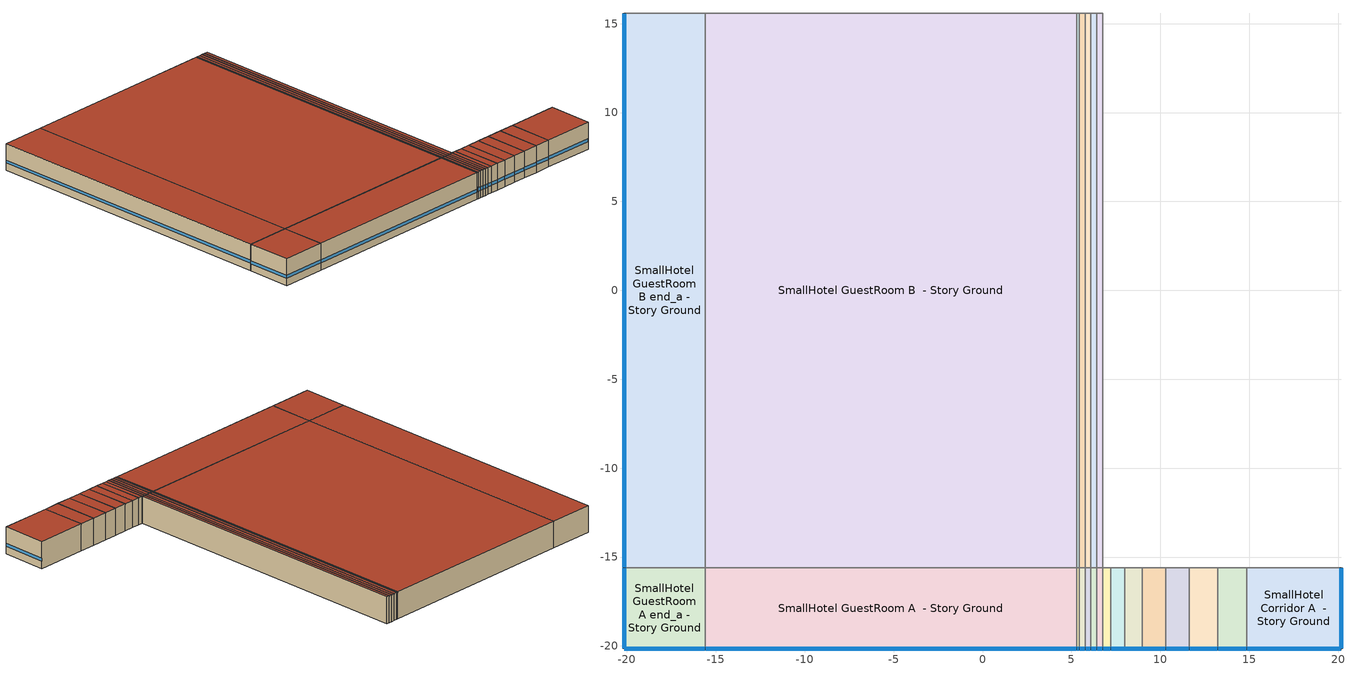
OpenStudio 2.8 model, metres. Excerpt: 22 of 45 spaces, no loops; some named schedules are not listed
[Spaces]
SmallHotel GuestRoom A end_a - Story Ground
 floor ground (Typical Insulated Carpeted 6in Slab Floor): -20.16,-20.16 -20.16,-15.59 -15.59,-15.59 -15.59,-20.16 z0
 wall outside (Typical Insulated Steel Framed Exterior Wall R-15.38 1): -20.16,-15.59 -20.16,-20.16 -15.59,-20.16 z0:2.74
 wall to SmallHotel GuestRoom B end_a - Story Ground: -15.59,-15.59 -20.16,-15.59 z0:2.74
 wall to SmallHotel GuestRoom A  - Story Ground: -15.59,-20.16 -15.59,-15.59 z0:2.74
 window (U 0.57 SHGC 0.39 Dbl Ref-D Clr 6mm/6mm Air): -20.16,-15.61 -20.16,-20.14 / -20.14,-20.16 -15.61,-20.16 z0.76:1.07
 roof outside (Typical IEAD Roof): -15.59,-20.16 -15.59,-15.59 -20.16,-15.59 -20.16,-20.16 z2.74
SmallHotel GuestRoom B end_a - Story Ground
 floor ground (Typical Insulated Carpeted 6in Slab Floor): -20.16,-15.59 -20.16,15.59 -15.59,15.59 -15.59,-15.59 z0
 wall outside (Typical Insulated Steel Framed Exterior Wall R-15.38 1): -20.16,15.59 -20.16,-15.59 z0:2.74
 wall to SmallHotel GuestRoom C end_a - Story Ground: -15.59,15.59 -20.16,15.59 z0:2.74
 wall to SmallHotel GuestRoom B  - Story Ground: -15.59,-15.59 -15.59,15.59 z0:2.74
 window (U 0.57 SHGC 0.39 Dbl Ref-D Clr 6mm/6mm Air): -20.16,15.56 -20.16,-15.56 z0.76:1.06
 roof outside (Typical IEAD Roof): -15.59,-15.59 -15.59,15.59 -20.16,15.59 -20.16,-15.59 z2.74
SmallHotel GuestRoom A  - Story Ground
 floor ground (Typical Insulated Carpeted 6in Slab Floor): -15.59,-20.16 -15.59,-15.59 5.29,-15.59 5.29,-20.16 z0
 wall outside (Typical Insulated Steel Framed Exterior Wall R-15.38 1): -15.59,-20.16 5.29,-20.16 z0:2.74
 wall to SmallHotel GuestRoom B  - Story Ground: 5.29,-15.59 -15.59,-15.59 z0:2.74
 wall to SmallHotel Elec/MechRoom A  - Story Ground: 5.29,-20.16 5.29,-15.59 z0:2.74
 window (U 0.57 SHGC 0.39 Dbl Ref-D Clr 6mm/6mm Air): -15.56,-20.16 5.27,-20.16 z0.76:1.06
 roof outside (Typical IEAD Roof): 5.29,-20.16 5.29,-15.59 -15.59,-15.59 -15.59,-20.16 z2.74
SmallHotel GuestRoom B  - Story Ground
 floor ground (Typical Insulated Carpeted 6in Slab Floor): -15.59,-15.59 -15.59,15.59 5.29,15.59 5.29,-15.59 z0
 wall to SmallHotel GuestRoom C  - Story Ground: 5.29,15.59 -15.59,15.59 z0:2.74
 wall to SmallHotel Elec/MechRoom B  - Story Ground: 5.29,-15.59 5.29,15.59 z0:2.74
 roof outside (Typical IEAD Roof): 5.29,-15.59 5.29,15.59 -15.59,15.59 -15.59,-15.59 z2.74
SmallHotel Elec/MechRoom A  - Story Ground
 floor ground (ext-slab): 5.29,-20.16 5.29,-15.59 5.44,-15.59 5.44,-20.16 z0
 wall outside (Typical Insulated Steel Framed Exterior Wall R-15.38): 5.29,-20.16 5.44,-20.16 z0:2.74
 wall to SmallHotel Elec/MechRoom B  - Story Ground: 5.44,-15.59 5.29,-15.59 z0:2.74
 wall to SmallHotel Exercise A  - Story Ground: 5.44,-20.16 5.44,-15.59 z0:2.74
 window (U 0.52 SHGC 0.39 Simple Glazing Window U-0.52 SHGC 0.39): 5.32,-20.16 5.42,-20.16 z0.76:1.21
 roof outside (Typical IEAD Roof): 5.44,-20.16 5.44,-15.59 5.29,-15.59 5.29,-20.16 z2.74
SmallHotel Elec/MechRoom B  - Story Ground
 floor ground (ext-slab): 5.29,-15.59 5.29,15.59 5.44,15.59 5.44,-15.59 z0
 wall to SmallHotel Elec/MechRoom C  - Story Ground: 5.44,15.59 5.29,15.59 z0:2.74
 wall to SmallHotel Exercise B  - Story Ground: 5.44,-15.59 5.44,15.59 z0:2.74
 roof outside (Typical IEAD Roof): 5.44,-15.59 5.44,15.59 5.29,15.59 5.29,-15.59 z2.74
SmallHotel Exercise A  - Story Ground
 floor ground (ext-slab): 5.44,-20.16 5.44,-15.59 5.77,-15.59 5.77,-20.16 z0
 wall outside (Typical Insulated Steel Framed Exterior Wall R-15.38): 5.44,-20.16 5.77,-20.16 z0:2.74
 wall to SmallHotel Exercise B  - Story Ground: 5.77,-15.59 5.44,-15.59 z0:2.74
 wall to SmallHotel Mechanical A  - Story Ground: 5.77,-20.16 5.77,-15.59 z0:2.74
 window (U 0.52 SHGC 0.39 Simple Glazing Window U-0.52 SHGC 0.39): 5.47,-20.16 5.75,-20.16 z0.76:1.12
 roof outside (Typical IEAD Roof): 5.77,-20.16 5.77,-15.59 5.44,-15.59 5.44,-20.16 z2.74
SmallHotel Exercise B  - Story Ground
 floor ground (ext-slab): 5.44,-15.59 5.44,15.59 5.77,15.59 5.77,-15.59 z0
 wall to SmallHotel Exercise C  - Story Ground: 5.77,15.59 5.44,15.59 z0:2.74
 wall to SmallHotel Mechanical B  - Story Ground: 5.77,-15.59 5.77,15.59 z0:2.74
 roof outside (Typical IEAD Roof): 5.77,-15.59 5.77,15.59 5.44,15.59 5.44,-15.59 z2.74
SmallHotel Mechanical A  - Story Ground
 floor ground (ext-slab): 5.77,-20.16 5.77,-15.59 6.1,-15.59 6.1,-20.16 z0
 wall outside (Typical Insulated Steel Framed Exterior Wall R-15.38): 5.77,-20.16 6.1,-20.16 z0:2.74
 wall to SmallHotel Mechanical B  - Story Ground: 6.1,-15.59 5.77,-15.59 z0:2.74
 wall to SmallHotel PublicRestroom A  - Story Ground: 6.1,-20.16 6.1,-15.59 z0:2.74
 window (U 0.52 SHGC 0.39 Simple Glazing Window U-0.52 SHGC 0.39): 5.8,-20.16 6.07,-20.16 z0.76:1.12
 roof outside (Typical IEAD Roof): 6.1,-20.16 6.1,-15.59 5.77,-15.59 5.77,-20.16 z2.74
SmallHotel Mechanical B  - Story Ground
 floor ground (ext-slab): 5.77,-15.59 5.77,15.59 6.1,15.59 6.1,-15.59 z0
 wall to SmallHotel Mechanical C  - Story Ground: 6.1,15.59 5.77,15.59 z0:2.74
 wall to SmallHotel PublicRestroom B  - Story Ground: 6.1,-15.59 6.1,15.59 z0:2.74
 roof outside (Typical IEAD Roof): 6.1,-15.59 6.1,15.59 5.77,15.59 5.77,-15.59 z2.74
SmallHotel PublicRestroom A  - Story Ground
 floor ground (ext-slab): 6.1,-20.16 6.1,-15.59 6.42,-15.59 6.42,-20.16 z0
 wall outside (Typical Insulated Steel Framed Exterior Wall R-15.38): 6.1,-20.16 6.42,-20.16 z0:2.74
 wall to SmallHotel PublicRestroom B  - Story Ground: 6.42,-15.59 6.1,-15.59 z0:2.74
 wall to SmallHotel StaffLounge A  - Story Ground: 6.42,-20.16 6.42,-15.59 z0:2.74
 window (U 0.52 SHGC 0.39 Simple Glazing Window U-0.52 SHGC 0.39): 6.12,-20.16 6.4,-20.16 z0.76:1.12
 roof outside (Typical IEAD Roof): 6.42,-20.16 6.42,-15.59 6.1,-15.59 6.1,-20.16 z2.74
SmallHotel PublicRestroom B  - Story Ground
 floor ground (ext-slab): 6.1,-15.59 6.1,15.59 6.42,15.59 6.42,-15.59 z0
 wall to SmallHotel PublicRestroom C  - Story Ground: 6.42,15.59 6.1,15.59 z0:2.74
 wall to SmallHotel StaffLounge B  - Story Ground: 6.42,-15.59 6.42,15.59 z0:2.74
 roof outside (Typical IEAD Roof): 6.42,-15.59 6.42,15.59 6.1,15.59 6.1,-15.59 z2.74
SmallHotel StaffLounge A  - Story Ground
 floor ground (ext-slab): 6.42,-20.16 6.42,-15.59 6.75,-15.59 6.75,-20.16 z0
 wall outside (Typical Insulated Steel Framed Exterior Wall R-15.38): 6.42,-20.16 6.75,-20.16 z0:2.74
 wall to SmallHotel StaffLounge B  - Story Ground: 6.75,-15.59 6.42,-15.59 z0:2.74
 wall to SmallHotel ElevatorCore A  - Story Ground: 6.75,-20.16 6.75,-15.59 z0:2.74
 window (U 0.52 SHGC 0.39 Simple Glazing Window U-0.52 SHGC 0.39): 6.45,-20.16 6.73,-20.16 z0.76:1.12
 roof outside (Typical IEAD Roof): 6.75,-20.16 6.75,-15.59 6.42,-15.59 6.42,-20.16 z2.74
SmallHotel StaffLounge B  - Story Ground
 floor ground (ext-slab): 6.42,-15.59 6.42,15.59 6.75,15.59 6.75,-15.59 z0
 wall to SmallHotel StaffLounge C  - Story Ground: 6.75,15.59 6.42,15.59 z0:2.74
 wall to SmallHotel ElevatorCore B  - Story Ground: 6.75,-15.59 6.75,15.59 z0:2.74
 roof outside (Typical IEAD Roof): 6.75,-15.59 6.75,15.59 6.42,15.59 6.42,-15.59 z2.74
SmallHotel ElevatorCore A  - Story Ground
 floor ground (ext-slab): 6.75,-20.16 6.75,-15.59 7.21,-15.59 7.21,-20.16 z0
 wall outside (Typical Insulated Steel Framed Exterior Wall R-15.38): 6.75,-20.16 7.21,-20.16 z0:2.74
 wall to SmallHotel ElevatorCore B  - Story Ground: 7.21,-15.59 6.75,-15.59 z0:2.74
 wall to SmallHotel Meeting A  - Story Ground: 7.21,-20.16 7.21,-15.59 z0:2.74
 window (U 0.52 SHGC 0.39 Simple Glazing Window U-0.52 SHGC 0.39): 6.78,-20.16 7.18,-20.16 z0.76:1.1
 roof outside (Typical IEAD Roof): 7.21,-20.16 7.21,-15.59 6.75,-15.59 6.75,-20.16 z2.74
SmallHotel Meeting A  - Story Ground
 floor ground (ext-slab): 7.21,-20.16 7.21,-15.59 8.01,-15.59 8.01,-20.16 z0
 wall outside (Typical Insulated Steel Framed Exterior Wall R-15.38): 7.21,-20.16 8.01,-20.16 z0:2.74
 wall to SmallHotel Meeting B  - Story Ground: 8.01,-15.59 7.21,-15.59 z0:2.74
 wall to SmallHotel Laundry A  - Story Ground: 8.01,-20.16 8.01,-15.59 z0:2.74
 window (U 0.52 SHGC 0.39 Simple Glazing Window U-0.52 SHGC 0.39): 7.23,-20.16 7.99,-20.16 z0.76:1.08
 roof outside (Typical IEAD Roof): 8.01,-20.16 8.01,-15.59 7.21,-15.59 7.21,-20.16 z2.74
SmallHotel Laundry A  - Story Ground
 floor ground (ext-slab): 8.01,-20.16 8.01,-15.59 9,-15.59 9,-20.16 z0
 wall outside (Typical Insulated Steel Framed Exterior Wall R-15.38): 8.01,-20.16 9,-20.16 z0:2.74
 wall to SmallHotel Laundry B  - Story Ground: 9,-15.59 8.01,-15.59 z0:2.74
 wall to SmallHotel Office A  - Story Ground: 9,-20.16 9,-15.59 z0:2.74
 window (U 0.52 SHGC 0.39 Simple Glazing Window U-0.52 SHGC 0.39): 8.04,-20.16 8.97,-20.16 z0.76:1.08
 roof outside (Typical IEAD Roof): 9,-20.16 9,-15.59 8.01,-15.59 8.01,-20.16 z2.74
SmallHotel Office A  - Story Ground
 floor ground (ext-slab): 9,-20.16 9,-15.59 10.31,-15.59 10.31,-20.16 z0
 wall outside (Typical Insulated Steel Framed Exterior Wall R-15.38): 9,-20.16 10.31,-20.16 z0:2.74
 wall to SmallHotel Office B  - Story Ground: 10.31,-15.59 9,-15.59 z0:2.74
 wall to SmallHotel Storage A  - Story Ground: 10.31,-20.16 10.31,-15.59 z0:2.74
 window (U 0.52 SHGC 0.39 Simple Glazing Window U-0.52 SHGC 0.39): 9.02,-20.16 10.28,-20.16 z0.76:1.08
 roof outside (Typical IEAD Roof): 10.31,-20.16 10.31,-15.59 9,-15.59 9,-20.16 z2.74
SmallHotel Storage A  - Story Ground
 floor ground (ext-slab): 10.31,-20.16 10.31,-15.59 11.62,-15.59 11.62,-20.16 z0
 wall outside (Typical Insulated Steel Framed Exterior Wall R-15.38): 10.31,-20.16 11.62,-20.16 z0:2.74
 wall to SmallHotel Storage B  - Story Ground: 11.62,-15.59 10.31,-15.59 z0:2.74
 wall to SmallHotel Stair A  - Story Ground: 11.62,-20.16 11.62,-15.59 z0:2.74
 window (U 0.52 SHGC 0.39 Simple Glazing Window U-0.52 SHGC 0.39): 10.33,-20.16 11.59,-20.16 z0.76:1.08
 roof outside (Typical IEAD Roof): 11.62,-20.16 11.62,-15.59 10.31,-15.59 10.31,-20.16 z2.74
SmallHotel Stair A  - Story Ground
 floor ground (ext-slab): 11.62,-20.16 11.62,-15.59 13.23,-15.59 13.23,-20.16 z0
 wall outside (Typical Insulated Steel Framed Exterior Wall R-15.38): 11.62,-20.16 13.23,-20.16 z0:2.74
 wall to SmallHotel Stair B  - Story Ground: 13.23,-15.59 11.62,-15.59 z0:2.74
 wall to SmallHotel GuestLounge A  - Story Ground: 13.23,-20.16 13.23,-15.59 z0:2.74
 window (U 0.52 SHGC 0.39 Simple Glazing Window U-0.52 SHGC 0.39): 11.64,-20.16 13.2,-20.16 z0.76:1.07
 roof outside (Typical IEAD Roof): 13.23,-20.16 13.23,-15.59 11.62,-15.59 11.62,-20.16 z2.74
SmallHotel GuestLounge A  - Story Ground
 floor ground (ext-slab): 13.23,-20.16 13.23,-15.59 14.87,-15.59 14.87,-20.16 z0
 wall outside (Typical Insulated Steel Framed Exterior Wall R-15.38): 13.23,-20.16 14.87,-20.16 z0:2.74
 wall to SmallHotel GuestLounge B  - Story Ground: 14.87,-15.59 13.23,-15.59 z0:2.74
 wall to SmallHotel Corridor A  - Story Ground: 14.87,-20.16 14.87,-15.59 z0:2.74
 window (U 0.52 SHGC 0.39 Simple Glazing Window U-0.52 SHGC 0.39): 13.26,-20.16 14.84,-20.16 z0.76:1.07
 roof outside (Typical IEAD Roof): 14.87,-20.16 14.87,-15.59 13.23,-15.59 13.23,-20.16 z2.74
SmallHotel Corridor A  - Story Ground
 floor ground (ext-slab): 14.87,-20.16 14.87,-15.59 20.16,-15.59 20.16,-20.16 z0
 wall outside (Typical Insulated Steel Framed Exterior Wall R-15.38): 14.87,-20.16 20.16,-20.16 20.16,-15.59 z0:2.74
 wall to SmallHotel Corridor B  - Story Ground: 20.16,-15.59 14.87,-15.59 z0:2.74
 window (U 0.52 SHGC 0.39 Simple Glazing Window U-0.52 SHGC 0.39): 14.89,-20.16 20.14,-20.16 / 20.16,-20.14 20.16,-15.61 z0.76:1.07
 roof outside (Typical IEAD Roof): 20.16,-20.16 20.16,-15.59 14.87,-15.59 14.87,-20.16 z2.74
[Site]
Cherry Capital_MI_USA: Latitude {deg}=44.74; Longitude {deg}=-85.58; Time Zone {hr}=-5; Elevation {m}=192; Terrain=City
[Site:WaterMainsTemperature]
Calculation Method=Correlation; Annual Average Outdoor Air Temperature {C}=0; Maximum Difference In Monthly Average Outdoor Air Temperatures {deltaC}=0
[SizingPeriod:DesignDay] Daily Dry-Bulb Temperature Range {deltaC}=11.5; Barometric Pressure {Pa}=99040; Wind Speed {m/s}=4.9; Wind Direction {deg}=230; Sky Clearness=0; Rain Indicator=0; Snow Indicator=0; Day of Month=21; Month=7; Day Type=SummerDesignDay; Daylight Saving Time Indicator=0; Dry-Bulb Temperature Range Modifier Type=DefaultMultipliers; Solar Model Indicator=ASHRAETau; ASHRAE Taub=0.391; ASHRAE Taud=2.27
Name | Maximum Dry-Bulb Temperature {C} | Humidity Indicating Conditions at Maximum Dry-Bulb | Humidity Indicating Type
Cherry Capital Ann Clg .4% Condns DB=>MWB 1 | 31.9 | 22.1 | Wetbulb
Cherry Capital Ann Clg .4% Condns WB=>MDB 1 | 29 | 23.7 | Wetbulb
Cherry Capital Ann Clg 1% Condns DB=>MWB 1 | 29.9 | 21.1 | Wetbulb
Cherry Capital Ann Clg 2% Condns DP=>MDB 1 | 24.4 | 20 | Dewpoint
[ClimateZones]
Climate Zone Institution Name 1=ASHRAE; Climate Zone Document Name 1=ANSI/ASHRAE Standard 169; Climate Zone Document Year 1=2006; Climate Zone Value 1=ASHRAE 169-2013-6A
[Building]
DOE Ref Pre-1980|SmallHotel: North Axis {deg}=0; Default Construction Set=Res DOE Ref Pre-1980 - SmHotel - ASHRAE 169-2013-6A; Default Schedule Set=Building Default Schedule Set; Standards Building Type=SmallHotel
[Site:GroundTemperature:BuildingSurface]
19.332, 19.336, 19.402, 19.499, 20.187, 21.576, 22.125, 22.272, 20.641, 19.872, 19.644, 19.476
[DefaultConstructionSet]
Res DOE Ref Pre-1980 - SmHotel - ASHRAE 169-2013-6A: Default Exterior Surface Constructions=Default Surface Constructions 1; Default Interior Surface Constructions=Default Surface Constructions 2; Default Ground Contact Surface Constructions=Default Surface Constructions 3; Default Exterior SubSurface Constructions=Default Sub Surface Constructions 1; Default Interior SubSurface Constructions=Default Sub Surface Constructions 2; Interior Partition Construction=Typical Interior Partition
[DefaultSurfaceConstructions]
Name | Floor Construction | Wall Construction | Roof Ceiling Construction
Default Surface Constructions 1 | Typical Insulated Exterior Mass Floor | Typical Insulated Steel Framed Exterior Wall R-6.9 | Typical Wood Joist Attic Floor R-16.67
Default Surface Constructions 2 | Typical Interior Floor | Typical Interior Wall | Typical Interior Ceiling
Default Surface Constructions 3 | ext-slab-mass | Typical Insulated Basement Mass Wall
[Construction]
Typical Insulated Exterior Mass Floor: 4 in. Normalweight Concrete Floor, Typical Carpet Pad
Typical Insulated Steel Framed Exterior Wall R-6.9: 25mm Stucco, 5/8 in. Gypsum Board, Typical Insulation R-4.72, 5/8 in. Gypsum Board
Typical Wood Joist Attic Floor R-16.67: 5/8 in. Gypsum Board, Typical Insulation R-15.03
Typical Interior Floor: 100mm Normalweight concrete floor, CP02 CARPET PAD
Typical Interior Wall: G01 13mm gypsum board, G01 13mm gypsum board
Typical Interior Ceiling: CP02 CARPET PAD, 100mm Normalweight concrete floor
ext-slab-mass: HW CONCRETE, CP02 CARPET PAD
Typical Insulated Basement Mass Wall: 8 in. Concrete Block Basement Wall
U 0.62 SHGC 0.41 Simple Glazing Window U-0.62 SHGC 0.41: U 0.62 SHGC 0.41 Simple Glazing U-1.23 SHGC 0.41
U 0.62 SHGC 0.41 Simple Glazing Window U-0.62 SHGC 0.41 1: U 0.62 SHGC 0.41 Simple Glazing U-1.23 SHGC 0.41 1
Typical Insulated Metal Door: F08 Metal surface, Typical Insulation R-13.21
U 0.88 SHGC 0.16 Sgl Ref-A-L Clr 6mm: REF A CLEAR LO 6MM
Typical Overhead Door: Typical Insulation R-13.21
Typical Interior Window: Clear 3mm
Typical Interior Door; Typical Interior Partition: G05 25mm wood
Typical IEAD Roof: Roof Membrane, Typical Insulation R-13.21, Metal Roof Surface
InteriorFurnishings: Std Wood 6inch
Typical Insulated Carpeted 6in Slab Floor: 6 in. Normalweight Concrete Floor, Typical Carpet Pad
ext-slab: 6 in. Normalweight Concrete Floor
Typical Insulated Steel Framed Exterior Wall R-15.38: 25mm Stucco, 5/8 in. Gypsum Board, Typical Insulation R-13.21, 5/8 in. Gypsum Board
Typical Insulated Steel Framed Exterior Wall R-15.38 1: 25mm Stucco, 5/8 in. Gypsum Board, Typical Insulation R-13.21 1, 5/8 in. Gypsum Board
U 0.57 SHGC 0.39 Dbl Ref-D Clr 6mm/6mm Air: REF D CLEAR 6MM, AIR 6MM, CLEAR 6MM
U 0.52 SHGC 0.39 Simple Glazing Window U-0.52 SHGC 0.39: U 0.52 SHGC 0.39 Simple Glazing U-0.93 SHGC 0.39
[Material:NoMass] Roughness=Smooth; Thermal Absorptance=0.9; Solar Absorptance=0.7
Name | Thermal Resistance {m2-K/W} | Visible Absorptance
Typical Insulation R-4.72 | 0.830832 | 0.7
Typical Carpet Pad; CP02 CARPET PAD | 0.21648 | 0.8
Typical Insulation R-15.03 | 2.64736 | 0.7
Typical Insulation R-13.21; Typical Insulation R-13.21 1 | 2.32567 | 0.7
[Material]
Name | Roughness | Thickness {m} | Conductivity {W/m-K} | Density {kg/m3} | Specific Heat {J/kg-K} | Thermal Absorptance | Solar Absorptance | Visible Absorptance
4 in. Normalweight Concrete Floor | MediumRough | 0.1016 | 2.31 | 2322 | 832 | 0.9 | 0.7 | 0.7
25mm Stucco | Smooth | 0.0254 | 0.72 | 1856 | 840 | 0.9 | 0.7 | 0.7
5/8 in. Gypsum Board | MediumSmooth | 0.0159 | 0.16 | 800 | 1090 | 0.9 | 0.7 | 0.7
100mm Normalweight concrete floor | MediumRough | 0.1016 | 2.31045 | 2322 | 832.557 |  | 0 | 0
G01 13mm gypsum board | Smooth | 0.0127 | 0.160031 | 800.001 | 1090.73 | 0.9 | 0.7 | 0.5
HW CONCRETE | Rough | 0.1016 | 1.31125 | 2240 | 837.36 | 0.9 | 0.7 | 0.7
8 in. Concrete Block Basement Wall | MediumRough | 0.2032 | 1.326 | 1842 | 912 | 0.9 | 0.7 | 0.7
F08 Metal surface; Metal Roof Surface | Smooth | 0.0008 | 45.28 | 7824 | 500 | 0.9 | 0.7 | 0.7
G05 25mm wood | MediumSmooth | 0.0254 | 0.15 | 608 | 1630 | 0.9 | 0.5 | 0.5
Roof Membrane | VeryRough | 0.0095 | 0.16 | 1121.29 | 1460 | 0.9 | 0.7 | 0.7
Std Wood 6inch | MediumSmooth | 0.15 | 0.12 | 540 | 1210 | 0.9 | 0.7 | 0.7
6 in. Normalweight Concrete Floor | MediumRough | 0.1524 | 2.31 | 2322 | 832 | 0.9 | 0.7 | 0.7
[DefaultSubSurfaceConstructions]
Name | Fixed Window Construction | Operable Window Construction | Door Construction | Glass Door Construction | Overhead Door Construction | Tubular Daylight Dome Construction | Tubular Daylight Diffuser Construction
Default Sub Surface Constructions 1 | U 0.62 SHGC 0.41 Simple Glazing Window U-0.62 SHGC 0.41 | U 0.62 SHGC 0.41 Simple Glazing Window U-0.62 SHGC 0.41 1 | Typical Insulated Metal Door | U 0.88 SHGC 0.16 Sgl Ref-A-L Clr 6mm | Typical Overhead Door | Typical Interior Window | Typical Interior Window
Default Sub Surface Constructions 2 | Typical Interior Window | Typical Interior Window | Typical Interior Door
[WindowMaterial:SimpleGlazingSystem]
Name | U-Factor {W/m2-K} | Solar Heat Gain Coefficient | Visible Transmittance
U 0.62 SHGC 0.41 Simple Glazing U-1.23 SHGC 0.41; U 0.62 SHGC 0.41 Simple Glazing U-1.23 SHGC 0.41 1 | 7 | 0.41 | 0.32
U 0.52 SHGC 0.39 Simple Glazing U-0.93 SHGC 0.39 | 5.29157 | 0.39 | 0.31
[WindowMaterial:Glazing] Optical Data Type=SpectralAverage; Infrared Transmittance at Normal Incidence=0; Front Side Infrared Hemispherical Emissivity=0.84; Conductivity {W/m-K}=0.9; Dirt Correction Factor for Solar and Visible Transmittance=1; Solar Diffusing=No
Name | Thickness {m} | Solar Transmittance at Normal Incidence | Front Side Solar Reflectance at Normal Incidence | Back Side Solar Reflectance at Normal Incidence | Visible Transmittance at Normal Incidence | Front Side Visible Reflectance at Normal Incidence | Back Side Visible Reflectance at Normal Incidence | Back Side Infrared Hemispherical Emissivity
REF A CLEAR LO 6MM | 0.006 | 0.066 | 0.341 | 0.493 | 0.08 | 0.41 | 0.37 | 0.4
Clear 3mm | 0.003 | 0.837 | 0.075 | 0.075 | 0.898 | 0.081 | 0.081 | 0.84
REF D CLEAR 6MM | 0.006 | 0.429 | 0.308 | 0.379 | 0.334 | 0.453 | 0.505 | 0.82
CLEAR 6MM | 0.006 | 0.775 | 0.071 | 0.071 | 0.881 | 0.08 | 0.08 | 0.84
[WindowMaterial:Gas]
AIR 6MM: Gas Type=Air; Thickness {m}=0.0063
[SpaceType] Standards Building Type=SmallHotel
Name | Default Schedule Set | Design Specification Outdoor Air Object | Standards Space Type
SmallHotel Corridor - DOE Ref Pre-1980 | SmallHotel Corridor Schedule Set | SmallHotel Corridor Ventilation | Corridor
SmallHotel Elec/MechRoom - DOE Ref Pre-1980 | SmallHotel Elec/MechRoom Schedule Set | SmallHotel Elec/MechRoom Ventilation | Elec/MechRoom
SmallHotel ElevatorCore - DOE Ref Pre-1980 | SmallHotel ElevatorCore Schedule Set | SmallHotel ElevatorCore Ventilation | ElevatorCore
SmallHotel Exercise - DOE Ref Pre-1980 | SmallHotel Exercise Schedule Set | SmallHotel Exercise Ventilation | Exercise
SmallHotel GuestLounge - DOE Ref Pre-1980 | SmallHotel GuestLounge Schedule Set | SmallHotel GuestLounge Ventilation | GuestLounge
SmallHotel GuestRoom - DOE Ref Pre-1980 | SmallHotel GuestRoom Schedule Set | SmallHotel GuestRoom Ventilation | GuestRoom
SmallHotel Laundry - DOE Ref Pre-1980 | SmallHotel Laundry Schedule Set | SmallHotel Laundry Ventilation | Laundry
SmallHotel Mechanical - DOE Ref Pre-1980 | SmallHotel Mechanical Schedule Set | SmallHotel Mechanical Ventilation | Mechanical
SmallHotel Meeting - DOE Ref Pre-1980 | SmallHotel Meeting Schedule Set | SmallHotel Meeting Ventilation | Meeting
SmallHotel Office - DOE Ref Pre-1980 | SmallHotel Office Schedule Set | SmallHotel Office Ventilation | Office
SmallHotel PublicRestroom - DOE Ref Pre-1980 | SmallHotel PublicRestroom Schedule Set | SmallHotel PublicRestroom Ventilation | PublicRestroom
SmallHotel StaffLounge - DOE Ref Pre-1980 | SmallHotel StaffLounge Schedule Set | SmallHotel StaffLounge Ventilation | StaffLounge
SmallHotel Stair - DOE Ref Pre-1980 | SmallHotel Stair Schedule Set | SmallHotel Stair Ventilation | Stair
SmallHotel Storage - DOE Ref Pre-1980 | SmallHotel Storage Schedule Set | SmallHotel Storage Ventilation | Storage
[BuildingStory]
Story Ground: Nominal Z Coordinate {m}=0; Nominal Floor to Floor Height {m}=2.7432
[Space] Building Story=Story Ground
Name | Space Type | Thermal Zone
SmallHotel GuestRoom A end_a - Story Ground | SmallHotel GuestRoom - DOE Ref Pre-1980 | Zone SmallHotel GuestRoom A end_a - Story Ground
SmallHotel GuestRoom B end_a - Story Ground | SmallHotel GuestRoom - DOE Ref Pre-1980 | Zone SmallHotel GuestRoom B end_a - Story Ground
SmallHotel GuestRoom A  - Story Ground | SmallHotel GuestRoom - DOE Ref Pre-1980 | Zone SmallHotel GuestRoom A  - Story Ground
SmallHotel GuestRoom B  - Story Ground | SmallHotel GuestRoom - DOE Ref Pre-1980 | Zone SmallHotel GuestRoom B  - Story Ground
SmallHotel Elec/MechRoom A  - Story Ground | SmallHotel Elec/MechRoom - DOE Ref Pre-1980 | Zone SmallHotel Elec/MechRoom A  - Story Ground
SmallHotel Elec/MechRoom B  - Story Ground | SmallHotel Elec/MechRoom - DOE Ref Pre-1980 | Zone SmallHotel Elec/MechRoom B  - Story Ground
SmallHotel Exercise A  - Story Ground | SmallHotel Exercise - DOE Ref Pre-1980 | Zone SmallHotel Exercise A  - Story Ground
SmallHotel Exercise B  - Story Ground | SmallHotel Exercise - DOE Ref Pre-1980 | Zone SmallHotel Exercise B  - Story Ground
SmallHotel Mechanical A  - Story Ground | SmallHotel Mechanical - DOE Ref Pre-1980 | Zone SmallHotel Mechanical A  - Story Ground
SmallHotel Mechanical B  - Story Ground | SmallHotel Mechanical - DOE Ref Pre-1980 | Zone SmallHotel Mechanical B  - Story Ground
SmallHotel PublicRestroom A  - Story Ground | SmallHotel PublicRestroom - DOE Ref Pre-1980 | Zone SmallHotel PublicRestroom A  - Story Ground
SmallHotel PublicRestroom B  - Story Ground | SmallHotel PublicRestroom - DOE Ref Pre-1980 | Zone SmallHotel PublicRestroom B  - Story Ground
SmallHotel StaffLounge A  - Story Ground | SmallHotel StaffLounge - DOE Ref Pre-1980 | Zone SmallHotel StaffLounge A  - Story Ground
SmallHotel StaffLounge B  - Story Ground | SmallHotel StaffLounge - DOE Ref Pre-1980 | Zone SmallHotel StaffLounge B  - Story Ground
SmallHotel ElevatorCore A  - Story Ground | SmallHotel ElevatorCore - DOE Ref Pre-1980 | Zone SmallHotel ElevatorCore A  - Story Ground
SmallHotel Meeting A  - Story Ground | SmallHotel Meeting - DOE Ref Pre-1980 | Zone SmallHotel Meeting A  - Story Ground
SmallHotel Laundry A  - Story Ground | SmallHotel Laundry - DOE Ref Pre-1980 | Zone SmallHotel Laundry A  - Story Ground
SmallHotel Office A  - Story Ground | SmallHotel Office - DOE Ref Pre-1980 | Zone SmallHotel Office A  - Story Ground
SmallHotel Storage A  - Story Ground | SmallHotel Storage - DOE Ref Pre-1980 | Zone SmallHotel Storage A  - Story Ground
SmallHotel Stair A  - Story Ground | SmallHotel Stair - DOE Ref Pre-1980 | Zone SmallHotel Stair A  - Story Ground
SmallHotel GuestLounge A  - Story Ground | SmallHotel GuestLounge - DOE Ref Pre-1980 | Zone SmallHotel GuestLounge A  - Story Ground
SmallHotel Corridor A  - Story Ground | SmallHotel Corridor - DOE Ref Pre-1980 | Zone SmallHotel Corridor A  - Story Ground
[ThermalZone] Multiplier=1; Use Ideal Air Loads=No
Name | Thermostat
Zone SmallHotel GuestRoom A end_a - Story Ground | SmallHotel GuestRoom - DOE Ref Pre-1980 Thermostat 1
Zone SmallHotel GuestRoom B end_a - Story Ground | SmallHotel GuestRoom - DOE Ref Pre-1980 Thermostat 4
Zone SmallHotel GuestRoom A  - Story Ground | SmallHotel GuestRoom - DOE Ref Pre-1980 Thermostat 5
Zone SmallHotel GuestRoom B  - Story Ground | SmallHotel GuestRoom - DOE Ref Pre-1980 Thermostat 3
Zone SmallHotel Elec/MechRoom A  - Story Ground | SmallHotel Elec/MechRoom - DOE Ref Pre-1980 Thermostat 1
Zone SmallHotel Elec/MechRoom B  - Story Ground | SmallHotel Elec/MechRoom - DOE Ref Pre-1980 Thermostat
Zone SmallHotel Exercise A  - Story Ground | SmallHotel Exercise - DOE Ref Pre-1980 Thermostat
Zone SmallHotel Exercise B  - Story Ground | SmallHotel Exercise - DOE Ref Pre-1980 Thermostat 2
Zone SmallHotel Mechanical A  - Story Ground | SmallHotel Mechanical - DOE Ref Pre-1980 Thermostat 1
Zone SmallHotel Mechanical B  - Story Ground | SmallHotel Mechanical - DOE Ref Pre-1980 Thermostat
Zone SmallHotel PublicRestroom A  - Story Ground | SmallHotel PublicRestroom - DOE Ref Pre-1980 Thermostat
Zone SmallHotel PublicRestroom B  - Story Ground | SmallHotel PublicRestroom - DOE Ref Pre-1980 Thermostat 1
Zone SmallHotel StaffLounge A  - Story Ground | SmallHotel StaffLounge - DOE Ref Pre-1980 Thermostat 1
Zone SmallHotel StaffLounge B  - Story Ground | SmallHotel StaffLounge - DOE Ref Pre-1980 Thermostat
Zone SmallHotel ElevatorCore A  - Story Ground | SmallHotel ElevatorCore - DOE Ref Pre-1980 Thermostat 2
Zone SmallHotel Meeting A  - Story Ground | SmallHotel Meeting - DOE Ref Pre-1980 Thermostat 2
Zone SmallHotel Laundry A  - Story Ground | SmallHotel Laundry - DOE Ref Pre-1980 Thermostat 2
Zone SmallHotel Office A  - Story Ground | SmallHotel Office - DOE Ref Pre-1980 Thermostat 1
Zone SmallHotel Storage A  - Story Ground | SmallHotel Storage - DOE Ref Pre-1980 Thermostat 1
Zone SmallHotel Stair A  - Story Ground | SmallHotel Stair - DOE Ref Pre-1980 Thermostat 1
Zone SmallHotel GuestLounge A  - Story Ground | SmallHotel GuestLounge - DOE Ref Pre-1980 Thermostat 2
Zone SmallHotel Corridor A  - Story Ground | SmallHotel Corridor - DOE Ref Pre-1980 Thermostat 2
[Lights:Definition] Design Level Calculation Method=Watts/Area; Fraction Radiant=0.7; Fraction Visible=0.2; Return Air Fraction=0
Name | Watts per Space Floor Area {W/m2}
SmallHotel Storage Lights Definition | 8.61113
SmallHotel Stair Lights Definition; SmallHotel Laundry Lights Definition | 6.45835
SmallHotel StaffLounge Lights Definition | 12.9167
SmallHotel PublicRestroom Lights Definition; SmallHotel Exercise Lights Definition | 9.68752
SmallHotel Meeting Lights Definition | 13.9931
SmallHotel Corridor Lights Definition | 5.38196
SmallHotel GuestRoom Lights Definition | 18.7292
SmallHotel Office Lights Definition; SmallHotel GuestLounge Lights Definition | 11.8403
SmallHotel Mechanical Lights Definition | 16.1459
[Lights]
Name | Lights Definition | Space or SpaceType | Fraction Replaceable
SmallHotel Storage Lights | SmallHotel Storage Lights Definition | SmallHotel Storage - DOE Ref Pre-1980 | 1
SmallHotel Stair Lights | SmallHotel Stair Lights Definition | SmallHotel Stair - DOE Ref Pre-1980 | 1
SmallHotel StaffLounge Lights | SmallHotel StaffLounge Lights Definition | SmallHotel StaffLounge - DOE Ref Pre-1980 | 1
SmallHotel PublicRestroom Lights | SmallHotel PublicRestroom Lights Definition | SmallHotel PublicRestroom - DOE Ref Pre-1980 | 1
SmallHotel Laundry Lights | SmallHotel Laundry Lights Definition | SmallHotel Laundry - DOE Ref Pre-1980 | 1
SmallHotel Exercise Lights | SmallHotel Exercise Lights Definition | SmallHotel Exercise - DOE Ref Pre-1980 | 1
SmallHotel Meeting Lights | SmallHotel Meeting Lights Definition | SmallHotel Meeting - DOE Ref Pre-1980 | 1
SmallHotel Corridor Lights | SmallHotel Corridor Lights Definition | SmallHotel Corridor - DOE Ref Pre-1980 | 1
SmallHotel GuestRoom Lights | SmallHotel GuestRoom Lights Definition | SmallHotel GuestRoom - DOE Ref Pre-1980 | 0
SmallHotel Office Lights | SmallHotel Office Lights Definition | SmallHotel Office - DOE Ref Pre-1980 | 1
SmallHotel GuestLounge Lights | SmallHotel GuestLounge Lights Definition | SmallHotel GuestLounge - DOE Ref Pre-1980 | 1
SmallHotel Mechanical Lights | SmallHotel Mechanical Lights Definition | SmallHotel Mechanical - DOE Ref Pre-1980 | 1
[DesignSpecification:OutdoorAir]
Name | Outdoor Air Flow per Person {m3/s-person} | Outdoor Air Flow per Floor Area {m3/s-m2} | Outdoor Air Flow Air Changes per Hour {1/hr} | Outdoor Air Method | Outdoor Air Flow Rate {m3/s}
SmallHotel Storage Ventilation; SmallHotel Stair Ventilation; SmallHotel ElevatorCore Ventilation | 0 | 0 | 0
SmallHotel StaffLounge Ventilation | 0 | 0.00238811 | 0 | Sum | 0
SmallHotel PublicRestroom Ventilation | 0 | 0 | 0 |  | 0
SmallHotel Laundry Ventilation | 0 | 0.00127 | 0 | Sum | 0
SmallHotel Exercise Ventilation | 0 | 0.00318313 | 0 | Sum | 0
SmallHotel Meeting Ventilation | 0 | 0.00508 | 0 | Sum | 0
SmallHotel Corridor Ventilation; SmallHotel Mechanical Ventilation | 0 | 0.000254 | 0 | Sum | 0
SmallHotel GuestRoom Ventilation | 0 | 0.0004318 | 0 | Sum | 0
SmallHotel Elec/MechRoom Ventilation |  | 0.000254 |  | Sum
SmallHotel Office Ventilation | 0 | 0.000725424 | 0 | Sum | 0
SmallHotel GuestLounge Ventilation | 0 | 0.002286 | 0 | Sum | 0
[DefaultScheduleSet]
Name | Number of People Schedule | People Activity Level Schedule | Lighting Schedule | Electric Equipment Schedule | Infiltration Schedule | Gas Equipment Schedule | Hours of Operation Schedule
SmallHotel Storage Schedule Set | SmallHotel Bldg Occ | SmallHotel Activity | SmallHotel Storage Light | SmallHotel Bldg Equip | SmallHotel Infil Half On
SmallHotel Stair Schedule Set; SmallHotel Corridor Schedule Set | SmallHotel Bldg Occ | SmallHotel Activity | Always On | SmallHotel Bldg Equip | SmallHotel Infil Half On
SmallHotel StaffLounge Schedule Set | SmallHotel StaffLounge Occ | SmallHotel Activity | SmallHotel StaffLounge Light | SmallHotel StaffLounge Equip | SmallHotel Infil Half On
SmallHotel PublicRestroom Schedule Set; SmallHotel Mechanical Schedule Set | SmallHotel Bldg Occ | SmallHotel Activity | SmallHotel Bldg Light | SmallHotel Bldg Equip | SmallHotel Infil Half On
SmallHotel Laundry Schedule Set | SmallHotel Laundry Occ | SmallHotel Activity | SmallHotel Laundry Light | SmallHotel Laundry Equip | SmallHotel Infil Half On | SmallHotel Laundry Gas
SmallHotel Exercise Schedule Set | SmallHotel Exercise Occ | SmallHotel Activity | SmallHotel Exercise Light | SmallHotel Exercise Equip | SmallHotel Infil Half On
SmallHotel Meeting Schedule Set | SmallHotel Meeting Occ | SmallHotel Activity | SmallHotel Meeting Light | SmallHotel Meeting Equip | SmallHotel Infil Half On
SmallHotel ElevatorCore Schedule Set; SmallHotel Elec/MechRoom Schedule Set |  |  |  | SmallHotel BLDG ELEVATORS | SmallHotel Infil Half On
SmallHotel GuestRoom Schedule Set | SmallHotel GuestRoom Occ | SmallHotel Activity | SmallHotel GuestRoom Light | SmallHotel GuestRoom Equip | SmallHotel Infil Half On
SmallHotel Office Schedule Set | SmallHotel Office Occ | SmallHotel Activity | SmallHotel Office Light | SmallHotel Office Equip | SmallHotel Infil Half On
SmallHotel GuestLounge Schedule Set | SmallHotel Bldg Occ | SmallHotel Activity | SmallHotel StaffLounge Light | SmallHotel Bldg Equip | SmallHotel Infil Half On
Building Default Schedule Set |  |  |  |  |  |  | Building Hours of Operation NonResidential
[People:Definition] Number of People Calculation Method=People/Area; Fraction Radiant=0.3
Name | People per Space Floor Area {person/m2}
SmallHotel StaffLounge People Definition | 0.337341
SmallHotel PublicRestroom People Definition | 0.0306771
SmallHotel Laundry People Definition | 0.107639
SmallHotel Exercise People Definition | 0.337233
SmallHotel Meeting People Definition | 0.538196
SmallHotel GuestRoom People Definition | 0.0427327
SmallHotel Office People Definition | 0.0768543
SmallHotel GuestLounge People Definition | 0.322917
[People] Work Efficiency Schedule=Work Efficiency Schedule; Clothing Insulation Schedule=Clothing Schedule; Air Velocity Schedule=Air Velocity Schedule; Multiplier=1
Name | People Definition | Space or SpaceType
SmallHotel StaffLounge People | SmallHotel StaffLounge People Definition | SmallHotel StaffLounge - DOE Ref Pre-1980
SmallHotel PublicRestroom People | SmallHotel PublicRestroom People Definition | SmallHotel PublicRestroom - DOE Ref Pre-1980
SmallHotel Laundry People | SmallHotel Laundry People Definition | SmallHotel Laundry - DOE Ref Pre-1980
SmallHotel Exercise People | SmallHotel Exercise People Definition | SmallHotel Exercise - DOE Ref Pre-1980
SmallHotel Meeting People | SmallHotel Meeting People Definition | SmallHotel Meeting - DOE Ref Pre-1980
SmallHotel GuestRoom People | SmallHotel GuestRoom People Definition | SmallHotel GuestRoom - DOE Ref Pre-1980
SmallHotel Office People | SmallHotel Office People Definition | SmallHotel Office - DOE Ref Pre-1980
SmallHotel GuestLounge People | SmallHotel GuestLounge People Definition | SmallHotel GuestLounge - DOE Ref Pre-1980
[ElectricEquipment:Definition] Design Level Calculation Method=Watts/Area; Fraction Latent=0; Fraction Lost=0
Name | Watts per Space Floor Area {W/m2} | Fraction Radiant
SmallHotel StaffLounge Elec Equip Definition | 21.5278 | 0.5
SmallHotel PublicRestroom Elec Equip Definition | 10.7639 | 0.5
SmallHotel Laundry Elec Equip Definition | 27.6632 | 0.2
SmallHotel Exercise Elec Equip Definition | 18.6216 | 0.5
SmallHotel Meeting Elec Equip Definition | 6.17848 | 0.5
SmallHotel GuestRoom Elec Equip Definition | 14.316 | 0.5
SmallHotel Elec/MechRoom Elec Equip Definition | 2133.41 | 0.5
SmallHotel Office Elec Equip Definition | 13.7778 | 0.5
SmallHotel GuestLounge Elec Equip Definition | 26.0487 | 0.5
[ElectricEquipment]
Name | Electric Equipment Definition | Space or SpaceType
SmallHotel StaffLounge Elec Equip | SmallHotel StaffLounge Elec Equip Definition | SmallHotel StaffLounge - DOE Ref Pre-1980
SmallHotel PublicRestroom Elec Equip | SmallHotel PublicRestroom Elec Equip Definition | SmallHotel PublicRestroom - DOE Ref Pre-1980
SmallHotel Laundry Elec Equip | SmallHotel Laundry Elec Equip Definition | SmallHotel Laundry - DOE Ref Pre-1980
SmallHotel Exercise Elec Equip | SmallHotel Exercise Elec Equip Definition | SmallHotel Exercise - DOE Ref Pre-1980
SmallHotel Meeting Elec Equip | SmallHotel Meeting Elec Equip Definition | SmallHotel Meeting - DOE Ref Pre-1980
SmallHotel GuestRoom Elec Equip | SmallHotel GuestRoom Elec Equip Definition | SmallHotel GuestRoom - DOE Ref Pre-1980
SmallHotel Elec/MechRoom Elec Equip | SmallHotel Elec/MechRoom Elec Equip Definition | SmallHotel Elec/MechRoom - DOE Ref Pre-1980
SmallHotel Office Elec Equip | SmallHotel Office Elec Equip Definition | SmallHotel Office - DOE Ref Pre-1980
SmallHotel GuestLounge Elec Equip | SmallHotel GuestLounge Elec Equip Definition | SmallHotel GuestLounge - DOE Ref Pre-1980
[GasEquipment:Definition]
SmallHotel Laundry Gas Equip Definition: Design Level Calculation Method=Watts/Area; Watts per Space Floor Area {W/m2}=184.228; Fraction Latent=0; Fraction Radiant=0.2; Fraction Lost=0.5
[GasEquipment]
SmallHotel Laundry Gas Equip: Gas Equipment Definition=SmallHotel Laundry Gas Equip Definition; Space or SpaceType=SmallHotel Laundry - DOE Ref Pre-1980
[SpaceInfiltration:DesignFlowRate] Schedule=Always On Discrete; Design Flow Rate Calculation Method=Flow/ExteriorArea; Constant Term Coefficient=1; Temperature Term Coefficient=0; Velocity Term Coefficient=0; Velocity Squared Term Coefficient=0
Name | Space or SpaceType | Flow per Exterior Surface Area {m3/s-m2}
SmallHotel Corridor A  - Story Ground Infiltration | SmallHotel Corridor A  - Story Ground | 0.000541222
SmallHotel Elec/MechRoom A  - Story Ground Infiltration | SmallHotel Elec/MechRoom A  - Story Ground | 0.000384462
SmallHotel Exercise A  - Story Ground Infiltration | SmallHotel Exercise A  - Story Ground | 0.000384462
SmallHotel GuestLounge A  - Story Ground Infiltration | SmallHotel GuestLounge A  - Story Ground | 0.000384462
SmallHotel GuestRoom A  - Story Ground Infiltration | SmallHotel GuestRoom A  - Story Ground | 0.000384462
SmallHotel GuestRoom A end_a - Story Ground Infiltration | SmallHotel GuestRoom A end_a - Story Ground | 0.000559218
SmallHotel GuestRoom B end_a - Story Ground Infiltration | SmallHotel GuestRoom B end_a - Story Ground | 0.000384462
SmallHotel Laundry A  - Story Ground Infiltration | SmallHotel Laundry A  - Story Ground | 0.000384462
SmallHotel Mechanical A  - Story Ground Infiltration | SmallHotel Mechanical A  - Story Ground | 0.000384462
SmallHotel Meeting A  - Story Ground Infiltration | SmallHotel Meeting A  - Story Ground | 0.000384462
SmallHotel Office A  - Story Ground Infiltration | SmallHotel Office A  - Story Ground | 0.000384462
SmallHotel PublicRestroom A  - Story Ground Infiltration | SmallHotel PublicRestroom A  - Story Ground | 0.000384462
SmallHotel StaffLounge A  - Story Ground Infiltration | SmallHotel StaffLounge A  - Story Ground | 0.000384462
SmallHotel Stair A  - Story Ground Infiltration | SmallHotel Stair A  - Story Ground | 0.000384462
SmallHotel Storage A  - Story Ground Infiltration | SmallHotel Storage A  - Story Ground | 0.000384462
[Exterior:Lights:Definition]
Name | Design Level {W}
Parking Areas and Drives Def (W/ft^2) | 0.1
Building Facades Def (W/ft^2) | 0.15
Main Entries Def (W/ft) | 30
Other Doors Def (W/ft) | 20
Entry Canopies Def (W/ft^2) | 0.4
[Exterior:Lights] Schedule=Always On Discrete; Control Option=AstronomicalClock
Name | Exterior Lights Definition | Multiplier
Parking Areas and Drives | Parking Areas and Drives Def (W/ft^2) | 12631
Building Facades | Building Facades Def (W/ft^2) | 4762.35
Main Entries | Main Entries Def (W/ft) | 28
Other Doors | Other Doors Def (W/ft) | 202.37
Entry Canopies | Entry Canopies Def (W/ft^2) | 720
[ThermostatSetpoint:DualSetpoint]
Name | Heating Setpoint Temperature Schedule | Cooling Setpoint Temperature Schedule
SmallHotel Storage - DOE Ref Pre-1980 Thermostat 1; SmallHotel Stair - DOE Ref Pre-1980 Thermostat 1 | SmallHotel UnitHeater HtgSP Sch | SmallHotel UnitHeater ClgSP Sch
SmallHotel StaffLounge - DOE Ref Pre-1980 Thermostat; SmallHotel StaffLounge - DOE Ref Pre-1980 Thermostat 1; SmallHotel PublicRestroom - DOE Ref Pre-1980 Thermostat; SmallHotel PublicRestroom - DOE Ref Pre-1980 Thermostat 1; SmallHotel Laundry - DOE Ref Pre-1980 Thermostat 2; SmallHotel Exercise - DOE Ref Pre-1980 Thermostat; SmallHotel Exercise - DOE Ref Pre-1980 Thermostat 2; SmallHotel Meeting - DOE Ref Pre-1980 Thermostat 2; SmallHotel Corridor - DOE Ref Pre-1980 Thermostat 2; SmallHotel GuestRoom - DOE Ref Pre-1980 Thermostat 1; SmallHotel GuestRoom - DOE Ref Pre-1980 Thermostat 3; SmallHotel GuestRoom - DOE Ref Pre-1980 Thermostat 4; SmallHotel GuestRoom - DOE Ref Pre-1980 Thermostat 5; SmallHotel Office - DOE Ref Pre-1980 Thermostat 1; SmallHotel GuestLounge - DOE Ref Pre-1980 Thermostat 2; SmallHotel Mechanical - DOE Ref Pre-1980 Thermostat; SmallHotel Mechanical - DOE Ref Pre-1980 Thermostat 1 | SmallHotel HtgSetp | SmallHotel ClgSetp
SmallHotel ElevatorCore - DOE Ref Pre-1980 Thermostat 2; SmallHotel Elec/MechRoom - DOE Ref Pre-1980 Thermostat; SmallHotel Elec/MechRoom - DOE Ref Pre-1980 Thermostat 1
[InternalMass:Definition]
Internal Mass Definition 1: Construction=InteriorFurnishings; Design Level Calculation Method=SurfaceArea/Area; Surface Area per Space Floor Area=2
[InternalMass] Internal Mass Definition=Internal Mass Definition 1; Multiplier=1
Name | Space or SpaceType
SmallHotel GuestLounge A  - Story Ground Mass | SmallHotel GuestLounge A  - Story Ground
SmallHotel Exercise A  - Story Ground Mass | SmallHotel Exercise A  - Story Ground
SmallHotel StaffLounge B  - Story Ground Mass | SmallHotel StaffLounge B  - Story Ground
SmallHotel Mechanical B  - Story Ground Mass | SmallHotel Mechanical B  - Story Ground
SmallHotel Meeting A  - Story Ground Mass | SmallHotel Meeting A  - Story Ground
SmallHotel GuestRoom A end_a - Story Ground Mass | SmallHotel GuestRoom A end_a - Story Ground
SmallHotel GuestRoom B  - Story Ground Mass | SmallHotel GuestRoom B  - Story Ground
SmallHotel Exercise B  - Story Ground Mass | SmallHotel Exercise B  - Story Ground
SmallHotel GuestRoom B end_a - Story Ground Mass | SmallHotel GuestRoom B end_a - Story Ground
SmallHotel Mechanical A  - Story Ground Mass | SmallHotel Mechanical A  - Story Ground
SmallHotel Laundry A  - Story Ground Mass | SmallHotel Laundry A  - Story Ground
SmallHotel PublicRestroom A  - Story Ground Mass | SmallHotel PublicRestroom A  - Story Ground
SmallHotel Office A  - Story Ground Mass | SmallHotel Office A  - Story Ground
SmallHotel PublicRestroom B  - Story Ground Mass | SmallHotel PublicRestroom B  - Story Ground
SmallHotel GuestRoom A  - Story Ground Mass | SmallHotel GuestRoom A  - Story Ground
SmallHotel StaffLounge A  - Story Ground Mass | SmallHotel StaffLounge A  - Story Ground
SmallHotel Corridor A  - Story Ground Mass | SmallHotel Corridor A  - Story Ground
[Schedule:Ruleset]
Name | Default Day Schedule | Summer Design Day Schedule | Winter Design Day Schedule
SmallHotel Bldg Occ | SmallHotel Bldg Occ Default | SmallHotel Bldg Occ Summer Design Day | SmallHotel Bldg Occ Winter Design Day
SmallHotel Activity | SmallHotel Activity Default | SmallHotel Activity Summer Design Day | SmallHotel Activity Winter Design Day
SmallHotel Storage Light | SmallHotel Storage Light Default | SmallHotel Storage Light Summer Design Day | SmallHotel Storage Light Winter Design Day
SmallHotel Bldg Equip | SmallHotel Bldg Equip Default | SmallHotel Bldg Equip Summer Design Day | SmallHotel Bldg Equip Winter Design Day
SmallHotel Infil Half On | SmallHotel Infil Half On Default | SmallHotel Infil Half On Summer Design Day | SmallHotel Infil Half On Winter Design Day
Always On | Always On Default
Clothing Schedule | Clothing Schedule Default Winter Clothes
Air Velocity Schedule | Air Velocity Schedule Default
Work Efficiency Schedule | Work Efficiency Schedule Default
SmallHotel StaffLounge Occ | SmallHotel StaffLounge Occ Default | SmallHotel StaffLounge Occ Summer Design Day | SmallHotel StaffLounge Occ Winter Design Day
SmallHotel StaffLounge Light | SmallHotel StaffLounge Light Default | SmallHotel StaffLounge Light Summer Design Day | SmallHotel StaffLounge Light Winter Design Day
SmallHotel StaffLounge Equip | SmallHotel StaffLounge Equip Default | SmallHotel StaffLounge Equip Summer Design Day | SmallHotel StaffLounge Equip Winter Design Day
SmallHotel Bldg Light | SmallHotel Bldg Light Default | SmallHotel Bldg Light Summer Design Day | SmallHotel Bldg Light Winter Design Day
SmallHotel Laundry Occ | SmallHotel Laundry Occ Default | SmallHotel Laundry Occ Summer Design Day | SmallHotel Laundry Occ Winter Design Day
SmallHotel Laundry Light | SmallHotel Laundry Light Default | SmallHotel Laundry Light Summer Design Day | SmallHotel Laundry Light Winter Design Day
SmallHotel Laundry Equip | SmallHotel Laundry Equip Default | SmallHotel Laundry Equip Summer Design Day | SmallHotel Laundry Equip Winter Design Day
SmallHotel Laundry Gas | SmallHotel Laundry Gas Default | SmallHotel Laundry Gas Summer Design Day | SmallHotel Laundry Gas Winter Design Day
SmallHotel Exercise Occ | SmallHotel Exercise Occ Default | SmallHotel Exercise Occ Summer Design Day | SmallHotel Exercise Occ Winter Design Day
SmallHotel Exercise Light | SmallHotel Exercise Light Default | SmallHotel Exercise Light Summer Design Day | SmallHotel Exercise Light Winter Design Day
SmallHotel Exercise Equip | SmallHotel Exercise Equip Default | SmallHotel Exercise Equip Summer Design Day | SmallHotel Exercise Equip Winter Design Day
SmallHotel Meeting Occ | SmallHotel Meeting Occ Default | SmallHotel Meeting Occ Summer Design Day | SmallHotel Meeting Occ Winter Design Day
SmallHotel Meeting Light | SmallHotel Meeting Light Default | SmallHotel Meeting Light Summer Design Day | SmallHotel Meeting Light Winter Design Day
SmallHotel Meeting Equip | SmallHotel Meeting Equip Default | SmallHotel Meeting Equip Summer Design Day | SmallHotel Meeting Equip Winter Design Day
SmallHotel BLDG ELEVATORS | SmallHotel BLDG ELEVATORS Default | SmallHotel BLDG ELEVATORS Summer Design Day | SmallHotel BLDG ELEVATORS Winter Design Day
SmallHotel GuestRoom Occ | SmallHotel GuestRoom Occ Default | SmallHotel GuestRoom Occ Summer Design Day | SmallHotel GuestRoom Occ Winter Design Day
SmallHotel GuestRoom Light | SmallHotel GuestRoom Light Default | SmallHotel GuestRoom Light Summer Design Day | SmallHotel GuestRoom Light Winter Design Day
SmallHotel GuestRoom Equip | SmallHotel GuestRoom Equip Default | SmallHotel GuestRoom Equip Summer Design Day | SmallHotel GuestRoom Equip Winter Design Day
SmallHotel Office Occ | SmallHotel Office Occ Default | SmallHotel Office Occ Summer Design Day | SmallHotel Office Occ Winter Design Day
SmallHotel Office Light | SmallHotel Office Light Default | SmallHotel Office Light Summer Design Day | SmallHotel Office Light Winter Design Day
SmallHotel Office Equip | SmallHotel Office Equip Default | SmallHotel Office Equip Summer Design Day | SmallHotel Office Equip Winter Design Day
SmallHotel UnitHeater HtgSP Sch | SmallHotel UnitHeater HtgSP Sch Default | SmallHotel UnitHeater HtgSP Sch Summer Design Day | SmallHotel UnitHeater HtgSP Sch Winter Design Day
SmallHotel UnitHeater ClgSP Sch | SmallHotel UnitHeater ClgSP Sch Default | SmallHotel UnitHeater ClgSP Sch Summer Design Day | SmallHotel UnitHeater ClgSP Sch Winter Design Day
SmallHotel HtgSetp | SmallHotel HtgSetp Default | SmallHotel HtgSetp Summer Design Day | SmallHotel HtgSetp Winter Design Day
SmallHotel ClgSetp | SmallHotel ClgSetp Default | SmallHotel ClgSetp Summer Design Day | SmallHotel ClgSetp Winter Design Day
Building Hours of Operation NonResidential | Building Hours of Operation NonResidential Default | Building Hours of Operation NonResidential Summer Design Day | Building Hours of Operation NonResidential Winter Design Day
[Schedule:Day]
SmallHotel UnitHeater HtgSP Sch Default: Yes, 24, 0, 15.6
SmallHotel UnitHeater HtgSP Sch Winter Design Day; SmallHotel UnitHeater HtgSP Sch Summer Design Day: 24, 0, 15.6
SmallHotel UnitHeater ClgSP Sch Default: Yes, 24, 0, 40
SmallHotel HtgSetp Default: Yes, 24, 0, 21
SmallHotel HtgSetp Winter Design Day; SmallHotel HtgSetp Summer Design Day: 24, 0, 21
SmallHotel ClgSetp Default: Yes, 24, 0, 24
SmallHotel ClgSetp Winter Design Day; SmallHotel ClgSetp Summer Design Day: 24, 0, 24
Building Hours of Operation NonResidential Default: 9, 15, 0, 21, 30, 1, 24, 0, 0
Building Hours of Operation NonResidential Winter Design Day; Building Hours of Operation NonResidential Summer Design Day: 24, 0, 1
[Schedule:Rule] Rule Order=0; Apply Sunday=Yes; Apply Monday=Yes; Apply Tuesday=Yes; Apply Wednesday=Yes; Apply Thursday=Yes; Apply Friday=Yes
Name | Schedule Ruleset | Day Schedule | Date Specification Type | Start Month | Start Day | End Month | End Day | Apply Saturday | Specific Month 1 | Specific Day 1 | Specific Month 2 | Specific Day 2 | Specific Month 3 | Specific Day 3 | Specific Month 4 | Specific Day 4 | Specific Month 5 | Specific Day 5 | Specific Month 6 | Specific Day 6 | Specific Month 7 | Specific Day 7 | Specific Month 8 | Specific Day 8 | Specific Month 9 | Specific Day 9 | Specific Month 10 | Specific Day 10 | Specific Month 11 | Specific Day 11 | Specific Month 12 | Specific Day 12 | Specific Month 13 | Specific Day 13 | Specific Month 14 | Specific Day 14 | Specific Month 15 | Specific Day 15 | Specific Month 16 | Specific Day 16 | Specific Month 17 | Specific Day 17 | Specific Month 18 | Specific Day 18 | Specific Month 19 | Specific Day 19 | Specific Month 20 | Specific Day 20 | Specific Month 21 | Specific Day 21 | Specific Month 22 | Specific Day 22 | Specific Month 23 | Specific Day 23 | Specific Month 24 | Specific Day 24 | Specific Month 25 | Specific Day 25 | Specific Month 26 | Specific Day 26 | Specific Month 27 | Specific Day 27 | Specific Month 28 | Specific Day 28 | Specific Month 29 | Specific Day 29 | Specific Month 30 | Specific Day 30 | Specific Month 31 | Specific Day 31 | Specific Month 32 | Specific Day 32 | Specific Month 33 | Specific Day 33 | Specific Month 34 | Specific Day 34 | Specific Month 35 | Specific Day 35 | Specific Month 36 | Specific Day 36 | Specific Month 37 | Specific Day 37 | Specific Month 38 | Specific Day 38 | Specific Month 39 | Specific Day 39 | Specific Month 40 | Specific Day 40 | Specific Month 41 | Specific Day 41 | Specific Month 42 | Specific Day 42 | Specific Month 43 | Specific Day 43 | Specific Month 44 | Specific Day 44 | Specific Month 45 | Specific Day 45 | Specific Month 46 | Specific Day 46 | Specific Month 47 | Specific Day 47 | Specific Month 48 | Specific Day 48 | Specific Month 49 | Specific Day 49 | Specific Month 50 | Specific Day 50 | Specific Month 51 | Specific Day 51 | Specific Month 52 | Specific Day 52 | Specific Month 53 | Specific Day 53
Building Hours of Operation NonResidential Sunday Rule | Building Hours of Operation NonResidential | Building Hours of Operation NonResidential Sunday | DateRange | 1 | 1 | 12 | 31
autogen SmallHotel ClgSetp 0 | SmallHotel ClgSetp | autogen SmallHotel ClgSetp 0_day_sch | SpecificDates |  |  |  |  | Yes | 1 | 2 | 1 | 9 | 1 | 16 | 1 | 23 | 1 | 30 | 2 | 6 | 2 | 13 | 2 | 20 | 2 | 27 | 3 | 5 | 3 | 12 | 3 | 19 | 3 | 26 | 4 | 2 | 4 | 9 | 4 | 16 | 4 | 23 | 4 | 30 | 5 | 7 | 5 | 14 | 5 | 21 | 5 | 28 | 6 | 4 | 6 | 11 | 6 | 18 | 6 | 25 | 7 | 2 | 7 | 9 | 7 | 16 | 7 | 23 | 7 | 30 | 8 | 6 | 8 | 13 | 8 | 20 | 8 | 27 | 9 | 3 | 9 | 10 | 9 | 17 | 9 | 24 | 10 | 1 | 10 | 8 | 10 | 15 | 10 | 22 | 10 | 29 | 11 | 5 | 11 | 12 | 11 | 19 | 11 | 26 | 12 | 3 | 12 | 10 | 12 | 17 | 12 | 24 | 12 | 31
autogen SmallHotel HtgSetp 0 | SmallHotel HtgSetp | autogen SmallHotel HtgSetp 0_day_sch | SpecificDates |  |  |  |  | Yes | 1 | 2 | 1 | 9 | 1 | 16 | 1 | 23 | 1 | 30 | 2 | 6 | 2 | 13 | 2 | 20 | 2 | 27 | 3 | 5 | 3 | 12 | 3 | 19 | 3 | 26 | 4 | 2 | 4 | 9 | 4 | 16 | 4 | 23 | 4 | 30 | 5 | 7 | 5 | 14 | 5 | 21 | 5 | 28 | 6 | 4 | 6 | 11 | 6 | 18 | 6 | 25 | 7 | 2 | 7 | 9 | 7 | 16 | 7 | 23 | 7 | 30 | 8 | 6 | 8 | 13 | 8 | 20 | 8 | 27 | 9 | 3 | 9 | 10 | 9 | 17 | 9 | 24 | 10 | 1 | 10 | 8 | 10 | 15 | 10 | 22 | 10 | 29 | 11 | 5 | 11 | 12 | 11 | 19 | 11 | 26 | 12 | 3 | 12 | 10 | 12 | 17 | 12 | 24 | 12 | 31
autogen SmallHotel UnitHeater HtgSP Sch 0 | SmallHotel UnitHeater HtgSP Sch | autogen SmallHotel UnitHeater HtgSP Sch 0_day_sch | SpecificDates |  |  |  |  | Yes | 1 | 2 | 1 | 9 | 1 | 16 | 1 | 23 | 1 | 30 | 2 | 6 | 2 | 13 | 2 | 20 | 2 | 27 | 3 | 5 | 3 | 12 | 3 | 19 | 3 | 26 | 4 | 2 | 4 | 9 | 4 | 16 | 4 | 23 | 4 | 30 | 5 | 7 | 5 | 14 | 5 | 21 | 5 | 28 | 6 | 4 | 6 | 11 | 6 | 18 | 6 | 25 | 7 | 2 | 7 | 9 | 7 | 16 | 7 | 23 | 7 | 30 | 8 | 6 | 8 | 13 | 8 | 20 | 8 | 27 | 9 | 3 | 9 | 10 | 9 | 17 | 9 | 24 | 10 | 1 | 10 | 8 | 10 | 15 | 10 | 22 | 10 | 29 | 11 | 5 | 11 | 12 | 11 | 19 | 11 | 26 | 12 | 3 | 12 | 10 | 12 | 17 | 12 | 24 | 12 | 31
[Schedule:Constant]
Always On Discrete: Value=1
